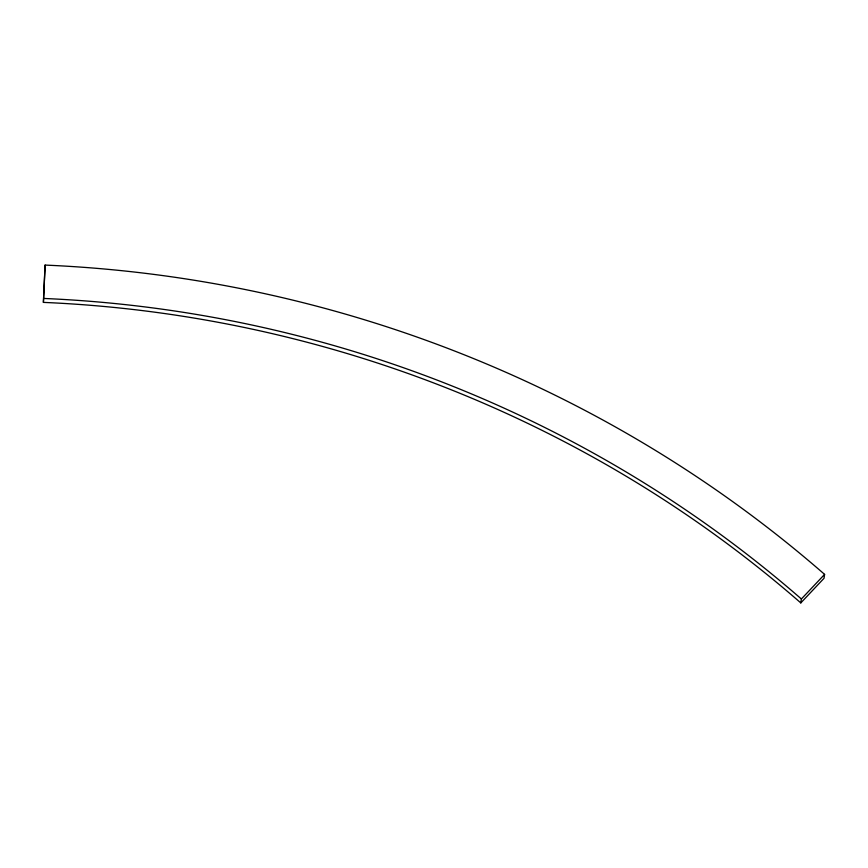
<?xml version="1.0" encoding="UTF-8"?>
<svg xmlns="http://www.w3.org/2000/svg" width="868" height="868" viewBox="0 0 868 868"><rect width="100%" height="100%" fill="white"/><g stroke="black" fill="none" stroke-linecap="round" stroke-linejoin="round"><path stroke-width="1.3" d="M43.4 302.389L45.103 265.087A1228.871 1177.659 8.3 0 1 824.6 574.377L824.025 578.294L800.806 602.913A1194.043 1144.274 8.3 0 0 43.4 302.389L45.103 265.087M800.806 602.913L801.381 598.985L824.6 574.377M43.975 298.462A1194.043 1144.274 8.3 0 1 801.381 598.985"/></g></svg>
